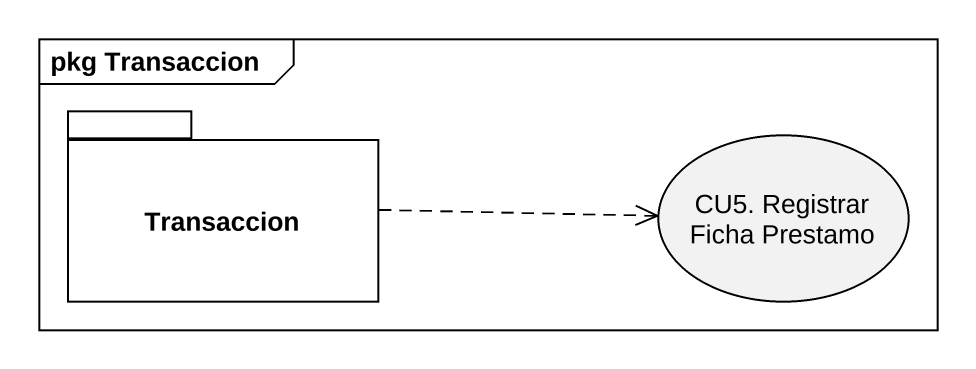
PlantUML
@startuml
mainframe pkg Transaccion
package Transaccion {
}
usecase "CU5. Registrar Ficha Prestamo" as CU5_Registrar_Ficha_Prestamo
Transaccion .right.> CU5_Registrar_Ficha_Prestamo
@enduml
